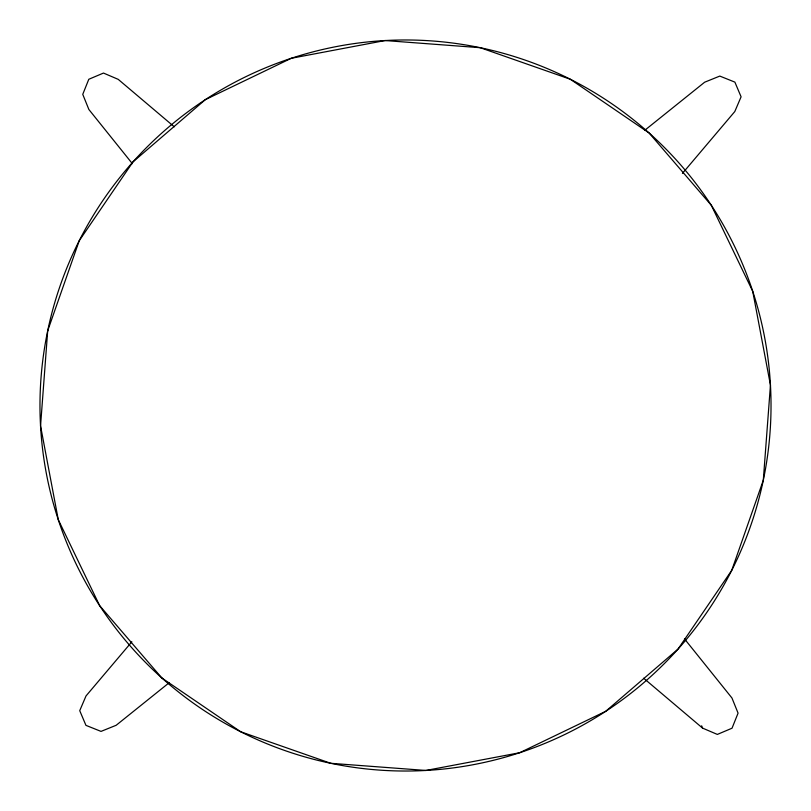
<?xml version="1.0" encoding="UTF-8"?>
<svg xmlns="http://www.w3.org/2000/svg" width="811" height="811" viewBox="0 0 811 811"><rect width="100%" height="100%" fill="white"/><g stroke="black" fill="none" stroke-linecap="round" stroke-linejoin="round"><path stroke-width="1.22" d="M131.848 641.805L86.027 695.929L79.731 710.669L85.946 725.358L101.02 731.4L116.166 725.277L169.367 682.568M682.426 173.412L734.796 111.553L741.092 96.813L734.878 82.124L719.803 76.082L704.658 82.205L644.563 130.449M643.64 678.209L702.6 728.126L717.34 734.421L732.029 728.207L738.071 713.133L731.948 697.987L684.494 638.875M174.284 126.81L118.224 79.356L103.484 73.061L88.794 79.275L82.752 94.35L88.875 109.495L132.375 163.68M701.647 725.804L702.6 728.126M47.697 330.766L40.55 425.917L58.27 519.679L99.652 605.655L161.876 677.996L240.705 731.765L330.766 763.303L425.917 770.45L519.679 752.73L605.655 711.348L677.996 649.124L731.765 570.295L763.303 480.234L770.45 385.083L752.73 291.321L711.348 205.345L649.124 133.004L570.295 79.235L480.234 47.697L385.083 40.55L291.321 58.27L205.345 99.652L133.004 161.876L79.235 240.705L47.697 330.766M161.876 677.996A365.518 365.518 0 0 0 763.303 480.234A365.518 365.518 0 0 0 291.321 58.27A365.518 365.518 0 0 0 161.876 677.996"/></g></svg>
